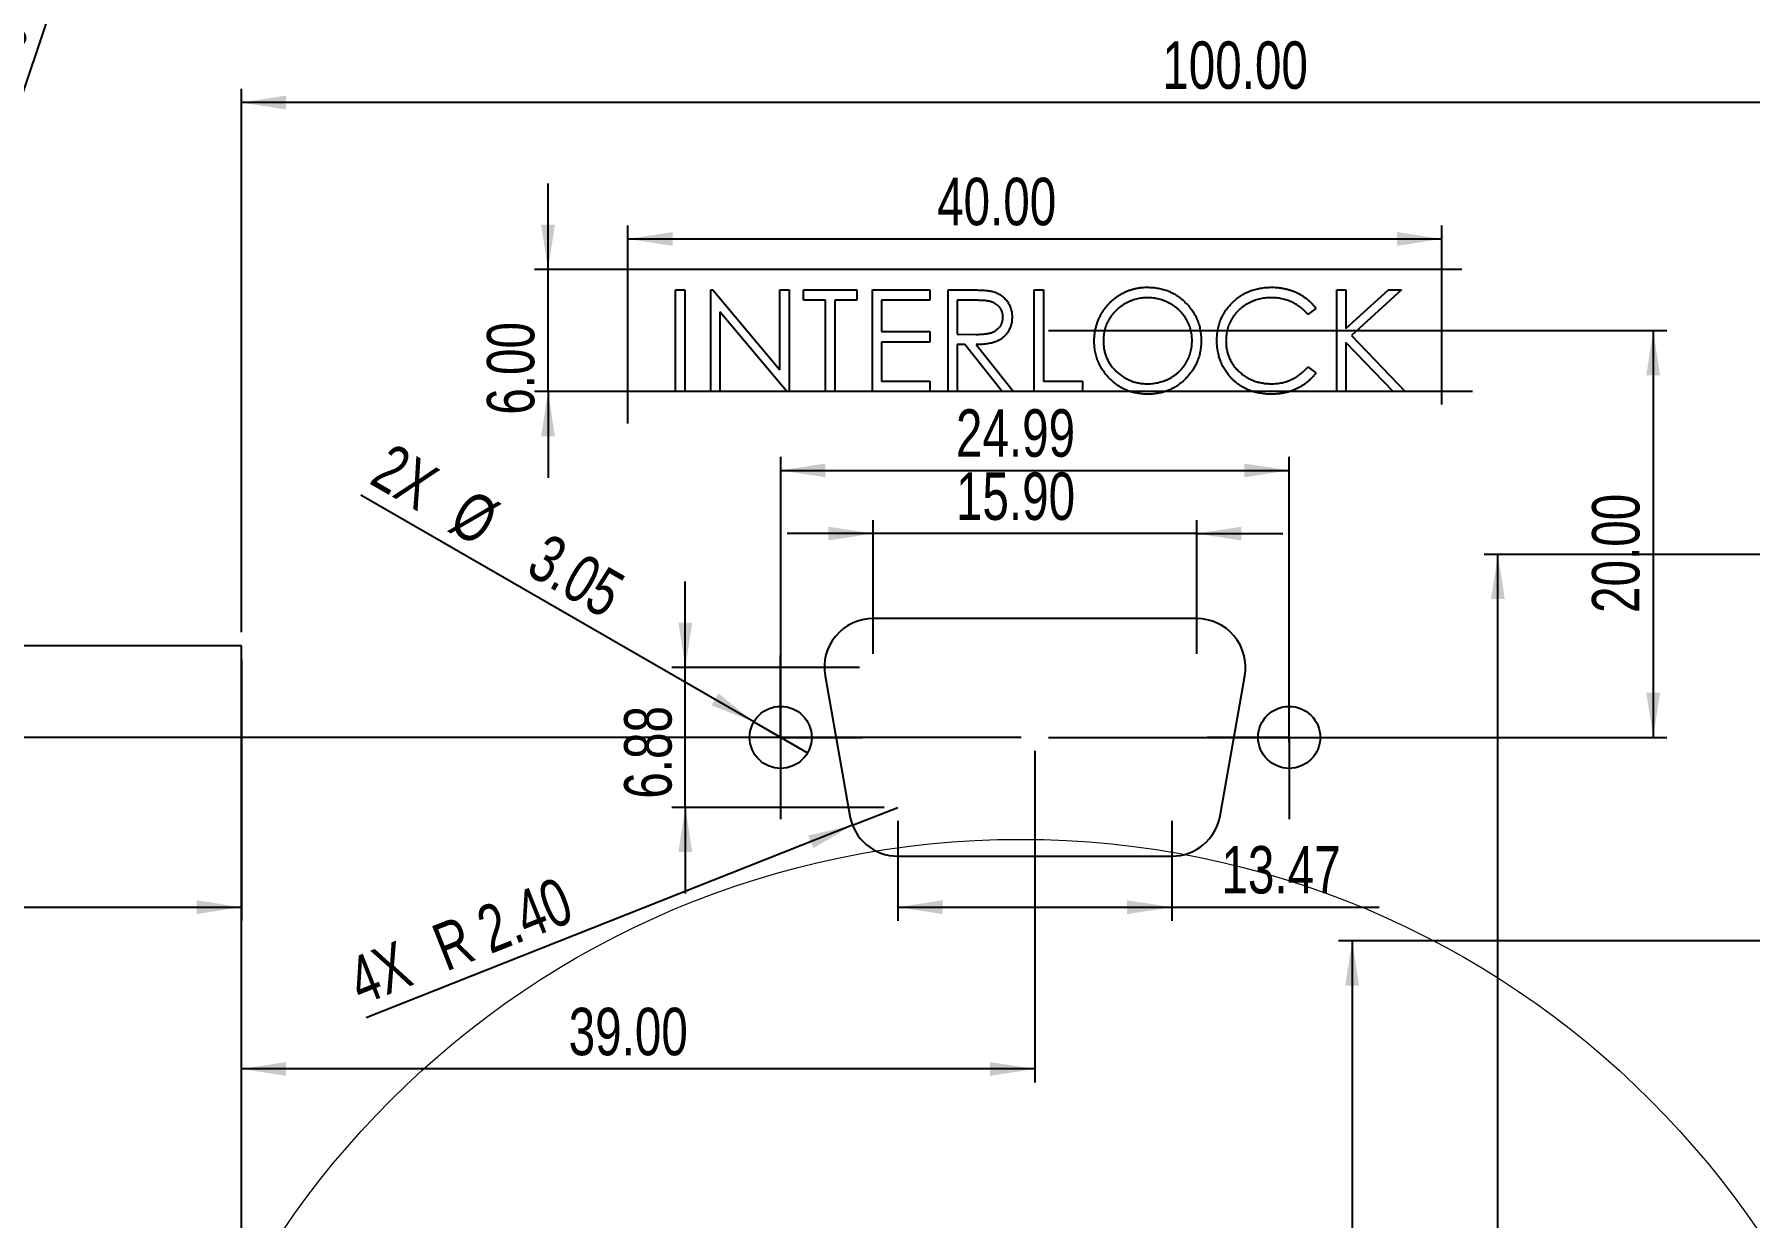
# Model space of a CAD drawing. Header units: millimetres. Extents: x 0 to 836, y 0 to 589.
# Drawn here: x 195.3 to 321.7, y 323.1 to 410.4 of the extents above; entities that cross this region are included whole.
import ezdxf

# ---------------------------------------------------------------- set-up
doc = ezdxf.new("R2010")
doc.units = ezdxf.units.MM
doc.layers.add('FORMAT', color=7, linetype='Continuous')
doc.styles.add('SLDTEXTSTYLE0', font='TXT', dxfattribs={"width": 0.75})
doc.dimstyles.new('SLDDIMSTYLE0', dxfattribs={"dimtxt": 3.5, "dimasz": 3.302, "dimexe": 0, "dimexo": 0.0625, "dimgap": 0.875, "dimtad": 1, "dimlfac": 0.666667, "dimrnd": 1e-09, "dimzin": 4, "dimdsep": 46, "dimtxsty": 'SLDTEXTSTYLE0', "dimsah": 1, "dimcen": 0.09, "dimadec": 0, "dimazin": 1, "dimtfac": 1, "dimtofl": 0, "dimtmove": 0, "dimatfit": 3, "dimfxl": 1, "dimfrac": 2, "dimtolj": 1, "dimtzin": 12, "dimarcsym": 0})
doc.dimstyles.new('SLDDIMSTYLE1', dxfattribs={"dimtxt": 3.5, "dimasz": 3.302, "dimexe": 0, "dimexo": 0.0625, "dimgap": 0.875, "dimtad": 1, "dimlfac": 0.666667, "dimrnd": 1e-09, "dimzin": 4, "dimdsep": 46, "dimtxsty": 'SLDTEXTSTYLE0', "dimsah": 1, "dimcen": 0.09, "dimadec": 0, "dimazin": 1, "dimtfac": 1, "dimtmove": 0, "dimatfit": 0, "dimfxl": 1, "dimfrac": 2, "dimtolj": 1, "dimtzin": 12, "dimarcsym": 0})
doc.dimstyles.new('SLDDIMSTYLE3', dxfattribs={"dimtxt": 3.5, "dimasz": 3.302, "dimexe": 0, "dimexo": 0.0625, "dimgap": 0.875, "dimtad": 1, "dimlfac": 0.666667, "dimrnd": 1e-09, "dimzin": 4, "dimdsep": 46, "dimtxsty": 'SLDTEXTSTYLE0', "dimsah": 1, "dimcen": 0, "dimadec": 0, "dimazin": 1, "dimtfac": 1, "dimtofl": 0, "dimtmove": 0, "dimatfit": 3, "dimfxl": 1, "dimfrac": 2, "dimtolj": 1, "dimtzin": 12, "dimarcsym": 0})
doc.dimstyles.new('SLDDIMSTYLE4', dxfattribs={"dimtxt": 3.5, "dimasz": 3.302, "dimexe": 0, "dimexo": 0.0625, "dimgap": 0.875, "dimtad": 1, "dimlfac": 0.666667, "dimrnd": 1e-09, "dimzin": 12, "dimdsep": 46, "dimtxsty": 'SLDTEXTSTYLE0', "dimsah": 1, "dimcen": 0.09, "dimadec": 0, "dimazin": 3, "dimtfac": 1, "dimtofl": 0, "dimtmove": 0, "dimatfit": 3, "dimfxl": 1, "dimfrac": 2, "dimtolj": 1, "dimtzin": 12, "dimarcsym": 0})
doc.dimstyles.new('SLDDIMSTYLE5', dxfattribs={"dimtxt": 3.5, "dimasz": 3.302, "dimexe": 0, "dimexo": 0.0625, "dimgap": 0.875, "dimtad": 1, "dimlfac": 0.666667, "dimrnd": 1e-09, "dimzin": 12, "dimdsep": 46, "dimtxsty": 'SLDTEXTSTYLE0', "dimsah": 1, "dimcen": 0.09, "dimadec": 0, "dimazin": 3, "dimtfac": 1, "dimtmove": 0, "dimatfit": 0, "dimfxl": 1, "dimfrac": 2, "dimtolj": 1, "dimtzin": 12, "dimarcsym": 0})
doc.dimstyles.new('SLDDIMSTYLE6', dxfattribs={"dimtxt": 3.5, "dimasz": 3.302, "dimexe": 0, "dimexo": 0.0625, "dimgap": 0.875, "dimtad": 1, "dimlfac": 0.666667, "dimrnd": 1e-09, "dimzin": 12, "dimdsep": 46, "dimtxsty": 'SLDTEXTSTYLE0', "dimblk1": 'NONE', "dimsah": 1, "dimcen": 0, "dimadec": 0, "dimazin": 3, "dimtfac": 1, "dimtmove": 0, "dimatfit": 3, "dimldrblk": 'NONE', "dimfxl": 1, "dimfrac": 2, "dimtolj": 1, "dimtzin": 12, "dimarcsym": 0})

# ---------------------------------------------------------------- blocks, each defined once
blk = doc.blocks.new('_D_1')
at = {"layer": 'FORMAT'}
for p, q in [((58.29, 421.36), (58.29, 549.74)), ((694.29, 421.36), (694.29, 549.74)), ((58.29, 548.74), (694.29, 548.74))]:
    blk.add_line(p, q, dxfattribs=at)
for points in [[(58.29, 548.74), (61.59, 548.23), (61.59, 549.24)], [(694.29, 548.74), (690.99, 549.24), (690.99, 548.23)]]:
    blk.add_solid(points, dxfattribs=at)
at = {"layer": 'FORMAT', "insert": (369.18, 553.25), "char_height": 3.5, "attachment_point": 1, "style": 'SLDTEXTSTYLE0'}
blk.add_mtext('424.00', dxfattribs=at)
blk = doc.blocks.new('_D_3')
at = {"layer": 'FORMAT'}
for p, q in [((103.29, 364.26), (103.29, 344.99)), ((210.54, 364.26), (210.54, 344.99)), ((103.29, 345.99), (210.54, 345.99))]:
    blk.add_line(p, q, dxfattribs=at)
for points in [[(103.29, 345.99), (106.59, 345.48), (106.59, 346.5)], [(210.54, 345.99), (207.24, 346.5), (207.24, 345.48)]]:
    blk.add_solid(points, dxfattribs=at)
at = {"layer": 'FORMAT', "insert": (151.1, 350.5), "char_height": 3.5, "attachment_point": 1, "style": 'SLDTEXTSTYLE0'}
blk.add_mtext('71.50', dxfattribs=at)
blk = doc.blocks.new('_D_4')
at = {"layer": 'FORMAT'}
for p, q in [((209.54, 365.26), (88.21, 365.26)), ((89.21, 365.26), (89.21, 238.51)), ((209.54, 238.51), (88.21, 238.51))]:
    blk.add_line(p, q, dxfattribs=at)
for points in [[(89.21, 365.26), (88.7, 361.96), (89.72, 361.96)], [(89.21, 238.51), (89.72, 241.82), (88.7, 241.82)]]:
    blk.add_solid(points, dxfattribs=at)
at = {"layer": 'FORMAT', "insert": (84.7, 296.07), "char_height": 3.5, "attachment_point": 1, "rotation": 90, "style": 'SLDTEXTSTYLE0'}
blk.add_mtext('84.50', dxfattribs=at)
blk = doc.blocks.new('_D_5')
at = {"layer": 'FORMAT'}
for p, q in [((377.96, 372.01), (302.17, 372.01)), ((303.17, 238.51), (303.17, 372.01)), ((211.54, 238.51), (304.17, 238.51))]:
    blk.add_line(p, q, dxfattribs=at)
for points in [[(303.17, 372.01), (302.67, 368.71), (303.68, 368.71)], [(303.17, 238.51), (303.68, 241.82), (302.67, 241.82)]]:
    blk.add_solid(points, dxfattribs=at)
at = {"layer": 'FORMAT', "insert": (298.66, 290.62), "char_height": 3.5, "attachment_point": 1, "rotation": 90, "style": 'SLDTEXTSTYLE0'}
blk.add_mtext('89.00', dxfattribs=at)
blk = doc.blocks.new('_D_18')
at = {"layer": 'FORMAT'}
for q in [(258.94, 353.35), (219.75, 337.82)]:
    blk.add_line((255.59, 352.03), q, dxfattribs=at)
blk.add_solid([(255.59, 352.03), (252.33, 351.28), (252.71, 350.34)], dxfattribs=at)
at = {"layer": 'FORMAT', "char_height": 3.5, "attachment_point": 1, "rotation": 21.6269, "style": 'SLDTEXTSTYLE0'}
for s, insert in [('R 2.40', (224.34, 344.48)), ('4X', (218.09, 342))]:
    blk.add_mtext(s, dxfattribs=dict(at, insert=insert))
blk = doc.blocks.new('_D_19')
at = {"layer": 'FORMAT'}
for p, q in [((257.12, 364.67), (257.12, 374.54)), ((280.97, 364.67), (280.97, 374.54)), ((257.12, 373.54), (250.77, 373.54)), ((280.97, 373.54), (257.12, 373.54)), ((280.97, 373.54), (287.32, 373.54))]:
    blk.add_line(p, q, dxfattribs=at)
for points in [[(257.12, 373.54), (253.81, 374.05), (253.81, 373.03)], [(280.97, 373.54), (284.27, 373.03), (284.27, 374.05)]]:
    blk.add_solid(points, dxfattribs=at)
at = {"layer": 'FORMAT', "insert": (263.22, 378.05), "char_height": 3.5, "attachment_point": 1, "style": 'SLDTEXTSTYLE0'}
blk.add_mtext('15.90', dxfattribs=at)
blk = doc.blocks.new('_D_20')
at = {"layer": 'FORMAT'}
for p, q in [((258.94, 352.35), (258.94, 344.99)), ((279.14, 352.35), (279.14, 344.99)), ((258.94, 345.99), (279.14, 345.99)), ((279.14, 345.99), (294.43, 345.99))]:
    blk.add_line(p, q, dxfattribs=at)
for points in [[(258.94, 345.99), (262.24, 345.48), (262.24, 346.5)], [(279.14, 345.99), (275.84, 346.5), (275.84, 345.48)]]:
    blk.add_solid(points, dxfattribs=at)
at = {"layer": 'FORMAT', "insert": (282.79, 350.5), "char_height": 3.5, "attachment_point": 1, "style": 'SLDTEXTSTYLE0'}
blk.add_mtext('13.47', dxfattribs=at)
blk = doc.blocks.new('_D_21')
at = {"layer": 'FORMAT'}
for p, q in [((243.27, 363.67), (243.27, 370.02)), ((256.12, 363.67), (242.27, 363.67)), ((243.27, 353.35), (243.27, 363.67)), ((257.94, 353.35), (242.27, 353.35)), ((243.27, 353.35), (243.27, 347))]:
    blk.add_line(p, q, dxfattribs=at)
for points in [[(243.27, 363.67), (243.78, 366.98), (242.76, 366.98)], [(243.27, 353.35), (242.76, 350.05), (243.78, 350.05)]]:
    blk.add_solid(points, dxfattribs=at)
at = {"layer": 'FORMAT', "insert": (238.76, 353.99), "char_height": 3.5, "attachment_point": 1, "rotation": 90, "style": 'SLDTEXTSTYLE0'}
blk.add_mtext('6.88', dxfattribs=at)
blk = doc.blocks.new('_D_22')
at = {"layer": 'FORMAT'}
for q in [(219.34, 376.38), (252.28, 357.37)]:
    blk.add_line((248.32, 359.66), q, dxfattribs=at)
blk.add_solid([(248.32, 359.66), (245.71, 361.75), (245.2, 360.87)], dxfattribs=at)
at = {"layer": 'FORMAT', "char_height": 3.5, "attachment_point": 1, "rotation": 330, "style": 'SLDTEXTSTYLE0'}
for s, insert in [('2X', (221.62, 380.32)), ('%%c', (227.41, 376.92)), ('3.05', (233.15, 373.67))]:
    blk.add_mtext(s, dxfattribs=dict(at, insert=insert))
blk = doc.blocks.new('_None')
blk = doc.blocks.new('_D_23')
at = {"layer": 'FORMAT'}
for p, q in [((250.3, 358.08), (250.3, 379.2)), ((250.3, 378.2), (287.78, 378.2)), ((287.78, 358.17), (287.78, 379.2))]:
    blk.add_line(p, q, dxfattribs=at)
for points in [[(250.3, 378.2), (253.6, 377.69), (253.6, 378.71)], [(287.78, 378.2), (284.48, 378.71), (284.48, 377.69)]]:
    blk.add_solid(points, dxfattribs=at)
at = {"layer": 'FORMAT', "insert": (263.22, 382.71), "char_height": 3.5, "attachment_point": 1, "style": 'SLDTEXTSTYLE0'}
blk.add_mtext('24.99', dxfattribs=at)
blk = doc.blocks.new('_D_24')
at = {"layer": 'FORMAT'}
for p, q in [((269.04, 357.51), (269.04, 333.06)), ((269.04, 334.06), (210.54, 334.06))]:
    blk.add_line(p, q, dxfattribs=at)
for points in [[(210.54, 334.06), (213.84, 333.55), (213.84, 334.57)], [(269.04, 334.06), (265.74, 334.57), (265.74, 333.55)]]:
    blk.add_solid(points, dxfattribs=at)
at = {"layer": 'FORMAT', "insert": (234.67, 338.57), "char_height": 3.5, "attachment_point": 1, "style": 'SLDTEXTSTYLE0'}
blk.add_mtext('39.00', dxfattribs=at)
blk = doc.blocks.new('_D_25')
at = {"layer": 'FORMAT'}
for p, q in [((268.04, 358.51), (175.73, 358.51)), ((176.73, 358.51), (176.73, 238.51))]:
    blk.add_line(p, q, dxfattribs=at)
for points in [[(176.73, 358.51), (176.22, 355.21), (177.23, 355.21)], [(176.73, 238.51), (177.23, 241.82), (176.22, 241.82)]]:
    blk.add_solid(points, dxfattribs=at)
at = {"layer": 'FORMAT', "insert": (172.21, 290.62), "char_height": 3.5, "attachment_point": 1, "rotation": 90, "style": 'SLDTEXTSTYLE0'}
blk.add_mtext('80.00', dxfattribs=at)
blk = doc.blocks.new('_D_26')
at = {"layer": 'FORMAT'}
for p, q in [((233.15, 393.01), (233.15, 399.36)), ((300.52, 393.01), (232.15, 393.01)), ((233.15, 384.01), (233.15, 393.01)), ((301.31, 384.01), (232.15, 384.01)), ((233.15, 384.01), (233.15, 377.66))]:
    blk.add_line(p, q, dxfattribs=at)
for points in [[(233.15, 393.01), (233.66, 396.32), (232.64, 396.32)], [(233.15, 384.01), (232.64, 380.71), (233.66, 380.71)]]:
    blk.add_solid(points, dxfattribs=at)
at = {"layer": 'FORMAT', "insert": (228.64, 382.31), "char_height": 3.5, "attachment_point": 1, "rotation": 90, "style": 'SLDTEXTSTYLE0'}
blk.add_mtext('6.00', dxfattribs=at)
blk = doc.blocks.new('_D_27')
at = {"layer": 'FORMAT'}
for p, q in [((270.04, 388.51), (315.62, 388.51)), ((314.62, 388.51), (314.62, 358.51)), ((270.04, 358.51), (315.62, 358.51))]:
    blk.add_line(p, q, dxfattribs=at)
for points in [[(314.62, 388.51), (314.11, 385.21), (315.13, 385.21)], [(314.62, 358.51), (315.13, 361.82), (314.11, 361.82)]]:
    blk.add_solid(points, dxfattribs=at)
at = {"layer": 'FORMAT', "insert": (310.11, 367.69), "char_height": 3.5, "attachment_point": 1, "rotation": 90, "style": 'SLDTEXTSTYLE0'}
blk.add_mtext('20.00', dxfattribs=at)
blk = doc.blocks.new('_D_28')
at = {"layer": 'FORMAT'}
for p, q in [((239.04, 381.67), (239.04, 396.27)), ((299.04, 383.05), (299.04, 396.27)), ((239.04, 395.27), (299.04, 395.27))]:
    blk.add_line(p, q, dxfattribs=at)
for points in [[(239.04, 395.27), (242.34, 394.76), (242.34, 395.78)], [(299.04, 395.27), (295.74, 395.78), (295.74, 394.76)]]:
    blk.add_solid(points, dxfattribs=at)
at = {"layer": 'FORMAT', "insert": (261.83, 399.78), "char_height": 3.5, "attachment_point": 1, "style": 'SLDTEXTSTYLE0'}
blk.add_mtext('40.00', dxfattribs=at)
blk = doc.blocks.new('_D_32')
at = {"layer": 'FORMAT'}
for q in [(202.65, 430.43), (189.7, 392.04)]:
    blk.add_line((201.18, 426.1), q, dxfattribs=at)
blk.add_solid([(201.18, 426.1), (199.65, 423.13), (200.61, 422.8)], dxfattribs=at)
at = {"layer": 'FORMAT', "char_height": 3.5, "attachment_point": 1, "rotation": 71.3673, "style": 'SLDTEXTSTYLE0'}
for s, insert in [('3.05', (190.06, 407.33)), ('%%c', (188, 401.07)), ('2X', (185.39, 393.49))]:
    blk.add_mtext(s, dxfattribs=dict(at, insert=insert))
blk = doc.blocks.new('_D_74')
at = {"layer": 'FORMAT'}
for p, q in [((210.54, 366.26), (210.54, 406.33)), ((360.54, 367.01), (360.54, 406.33)), ((360.54, 405.33), (210.54, 405.33))]:
    blk.add_line(p, q, dxfattribs=at)
for points in [[(210.54, 405.33), (213.84, 404.82), (213.84, 405.84)], [(360.54, 405.33), (357.24, 405.84), (357.24, 404.82)]]:
    blk.add_solid(points, dxfattribs=at)
at = {"layer": 'FORMAT', "insert": (278.43, 409.84), "char_height": 3.5, "attachment_point": 1, "style": 'SLDTEXTSTYLE0'}
blk.add_mtext('100.00', dxfattribs=at)
blk = doc.blocks.new('_D_75')
at = {"layer": 'FORMAT'}
for p, q in [((337.04, 343.51), (291.43, 343.51)), ((292.43, 343.51), (292.43, 238.51)), ((211.54, 238.51), (293.43, 238.51))]:
    blk.add_line(p, q, dxfattribs=at)
for points in [[(292.43, 343.51), (291.92, 340.21), (292.94, 340.21)], [(292.43, 238.51), (292.94, 241.82), (291.92, 241.82)]]:
    blk.add_solid(points, dxfattribs=at)
at = {"layer": 'FORMAT', "insert": (287.92, 285.19), "char_height": 3.5, "attachment_point": 1, "rotation": 90, "style": 'SLDTEXTSTYLE0'}
blk.add_mtext('70.00', dxfattribs=at)
blk = doc.blocks.new('_D_89')
at = {"layer": 'FORMAT'}
for p, q in [((376.29, 373.88), (376.29, 179.51)), ((103.29, 237.51), (103.29, 179.51)), ((103.29, 180.51), (376.29, 180.51))]:
    blk.add_line(p, q, dxfattribs=at)
for points in [[(103.29, 180.51), (106.59, 180.01), (106.59, 181.02)], [(376.29, 180.51), (372.99, 181.02), (372.99, 180.01)]]:
    blk.add_solid(points, dxfattribs=at)
at = {"layer": 'FORMAT', "insert": (234.58, 185.03), "char_height": 3.5, "attachment_point": 1, "style": 'SLDTEXTSTYLE0'}
blk.add_mtext('182.00', dxfattribs=at)
blk = doc.blocks.new('_D_90')
at = {"layer": 'FORMAT'}
for p, q in [((377.29, 372.01), (394.74, 372.01)), ((393.74, 238.51), (393.74, 372.01)), ((211.54, 238.51), (394.74, 238.51)), ((393.74, 238.51), (393.74, 186.69))]:
    blk.add_line(p, q, dxfattribs=at)
for points in [[(393.74, 372.01), (393.23, 368.71), (394.24, 368.71)], [(393.74, 238.51), (394.24, 241.82), (393.23, 241.82)]]:
    blk.add_solid(points, dxfattribs=at)
at = {"layer": 'FORMAT', "insert": (389.22, 186.69), "char_height": 3.5, "attachment_point": 1, "rotation": 90, "style": 'SLDTEXTSTYLE0'}
blk.add_mtext('89.00', dxfattribs=at)
blk = doc.blocks.new('SW_CENTERMARKSYMBOL_10')
at = {"layer": 'FORMAT', "color": 0}
for p, q in [((0, 3.75), (0, 6.0375)), ((0, 0), (0, 3.75)), ((-3.75, 0), (-6.0375, 0)), ((0, 0), (-3.75, 0)), ((0, 0), (0, -3.75)), ((0, 0), (3.75, 0)), ((3.75, 0), (6.0375, 0)), ((0, -3.75), (0, -6.0375))]:
    blk.add_line(p, q, dxfattribs=at)
blk = doc.blocks.new('SW_CENTERMARKSYMBOL_11')
at = {"layer": 'FORMAT', "color": 0}
for p, q in [((0, 3.75), (0, 6.0375)), ((0, 0), (0, 3.75)), ((-3.75, 0), (-6.0375, 0)), ((0, 0), (-3.75, 0)), ((0, 0), (0, -3.75)), ((0, 0), (3.75, 0)), ((3.75, 0), (6.0375, 0)), ((0, -3.75), (0, -6.0375))]:
    blk.add_line(p, q, dxfattribs=at)

msp = doc.modelspace()

# ---------------------------------------------------------------- linework, layer by layer
at = {"color": 7, "linetype": 'Continuous', "lineweight": 25}
for p, q in [((242.5497, 391.51361), (243.22278, 391.51361)), ((242.5497, 384.01361), (242.5497, 391.51361)), ((243.22278, 391.51361), (243.22278, 384.01361)), ((245.14585, 391.51361), (245.28708, 391.51361)), ((245.14585, 384.01361), (245.14585, 391.51361)), ((245.28708, 391.51361), (250.24201, 385.61066)), ((250.24201, 391.51361), (250.91508, 391.51361)), ((250.24201, 385.61066), (250.24201, 391.51361)), ((250.91508, 391.51361), (250.91508, 384.01361)), ((251.97278, 391.51361), (255.91508, 391.51361)), ((251.97278, 390.74438), (251.97278, 391.51361)), ((255.91508, 391.51361), (255.91508, 390.74438)), ((257.06893, 391.51361), (261.2997, 391.51361)), ((257.06893, 384.01361), (257.06893, 391.51361)), ((261.2997, 391.51361), (261.2997, 390.74438)), ((262.64585, 391.51361), (264.14676, 391.51361)), ((262.64585, 384.01361), (262.64585, 391.51361)), ((268.99201, 391.51361), (269.66508, 391.51361)), ((268.99201, 384.01361), (268.99201, 391.51361)), ((269.66508, 391.51361), (269.66508, 384.78284)), ((291.2997, 391.51361), (291.97278, 391.51361)), ((291.2997, 384.01361), (291.2997, 391.51361)), ((291.97278, 388.65754), (295.09928, 391.51361)), ((291.97278, 391.51361), (291.97278, 388.65754)), ((296.05932, 391.51361), (292.37392, 388.14822)), ((295.09928, 391.51361), (296.05932, 391.51361)), ((250.76184, 384.01361), (245.81893, 389.90303)), ((245.81893, 389.90303), (245.81893, 384.01361)), ((253.60739, 390.74438), (251.97278, 390.74438)), ((253.60739, 384.01361), (253.60739, 390.74438)), ((254.28047, 390.74438), (254.28047, 384.01361)), ((255.91508, 390.74438), (254.28047, 390.74438)), ((257.74201, 390.74438), (257.74201, 388.43669)), ((261.2997, 390.74438), (257.74201, 390.74438)), ((263.31893, 390.74438), (263.31893, 388.24438)), ((264.72518, 390.74438), (263.31893, 390.74438)), ((289.76124, 390.13741), (289.1723, 389.68669)), ((257.74201, 388.43669), (261.2997, 388.43669)), ((261.2997, 388.43669), (261.2997, 387.66746)), ((263.31893, 388.24438), (264.69213, 388.23386)), ((257.74201, 387.66746), (257.74201, 384.78284)), ((261.2997, 387.66746), (257.74201, 387.66746)), ((263.31893, 387.47515), (263.31893, 384.01361)), ((263.86581, 387.47515), (263.31893, 387.47515)), ((266.62121, 384.01361), (263.86581, 387.47515)), ((264.69814, 387.47515), (267.45355, 384.01361)), ((291.97278, 387.6329), (291.97278, 384.01361)), ((295.45084, 384.01361), (291.97278, 387.6329)), ((292.37392, 388.14822), (296.34778, 384.01361)), ((289.1723, 385.84053), (289.76124, 385.39432)), ((257.74201, 384.78284), (261.2997, 384.78284)), ((261.2997, 384.78284), (261.2997, 384.01361)), ((269.66508, 384.78284), (272.5497, 384.78284)), ((272.5497, 384.78284), (272.5497, 384.01361)), ((243.22278, 384.01361), (242.5497, 384.01361)), ((245.81893, 384.01361), (245.14585, 384.01361)), ((250.91508, 384.01361), (250.76184, 384.01361)), ((254.28047, 384.01361), (253.60739, 384.01361)), ((261.2997, 384.01361), (257.06893, 384.01361)), ((263.31893, 384.01361), (262.64585, 384.01361)), ((267.45355, 384.01361), (266.62121, 384.01361)), ((272.5497, 384.01361), (268.99201, 384.01361)), ((291.97278, 384.01361), (291.2997, 384.01361)), ((296.34778, 384.01361), (295.45084, 384.01361)), ((280.96508, 367.27361), (257.11508, 367.27361)), ((210.54008, 365.26361), (103.29008, 365.26361)), ((210.54008, 238.51361), (210.54008, 365.26361)), ((253.56994, 363.04754), (255.39244, 352.72754)), ((282.68773, 352.72754), (284.51023, 363.04754)), ((258.93758, 349.75361), (279.14258, 349.75361))]:
    msp.add_line(p, q, dxfattribs=at)
for centre in [(250.29758, 358.51361), (287.78258, 358.51361)]:
    msp.add_circle(centre, 2.2875, dxfattribs=at)
at = {"color": 7, "linetype": 'Continuous', "lineweight": 18}
msp.add_circle((267.98143, 285.33813), 65.65304, dxfattribs=at)
at = {"color": 7, "linetype": 'Continuous', "lineweight": 25}
for centre, start, end in [((257.11508, 363.67361), 90, 190.0151058), ((280.96508, 363.67361), 349.9848942, 90), ((258.93758, 353.35361), 190.0151058, 270), ((279.14258, 353.35361), 270, 349.9848942)]:
    msp.add_arc(centre, 3.6, start, end, dxfattribs=at)
for points, knots in [([(264.14676, 391.51361), (264.24691, 391.51328), (264.43923, 391.51264), (264.71475, 391.50907), (264.96509, 391.49884), (265.19013, 391.49003), (265.38987, 391.47398), (265.56491, 391.45863), (265.71446, 391.43855), (265.80499, 391.41989), (265.84597, 391.41145)], [0, 0, 0, 0, 0.176257755, 0.338434414, 0.484822051, 0.617157578, 0.734698361, 0.837385184, 0.926372421, 1, 1, 1, 1]), ([(265.84597, 391.41145), (265.90085, 391.39789), (266.00942, 391.37106), (266.16574, 391.31436), (266.3147, 391.24875), (266.45568, 391.17169), (266.58797, 391.0826), (266.71294, 390.98302), (266.83115, 390.87351), (266.93782, 390.75129), (267.03841, 390.62307), (267.12324, 390.48442), (267.19637, 390.33943), (267.25459, 390.18663), (267.30147, 390.02749), (267.33453, 389.86059), (267.35435, 389.68667), (267.35637, 389.56805), (267.35739, 389.5079)], [0, 0, 0, 0, 0.064216843, 0.127063766, 0.188744538, 0.249132103, 0.309452533, 0.369826676, 0.430650142, 0.492351932, 0.554072106, 0.615689784, 0.676797703, 0.738439048, 0.80131691, 0.865184512, 0.931641324, 1, 1, 1, 1]), ([(273.41508, 387.73056), (273.41623, 387.81977), (273.41851, 387.99707), (273.44592, 388.26036), (273.48569, 388.51941), (273.5427, 388.77349), (273.61725, 389.02197), (273.70522, 389.26658), (273.81266, 389.50483), (273.93412, 389.73786), (274.06968, 389.96202), (274.21941, 390.1739), (274.37806, 390.37529), (274.55198, 390.56096), (274.73545, 390.73632), (274.93143, 390.89867), (275.13873, 391.04947), (275.35825, 391.18537), (275.58458, 391.30828), (275.81789, 391.41376), (276.05501, 391.50429), (276.29705, 391.57766), (276.54338, 391.63559), (276.79453, 391.67503), (277.05029, 391.70251), (277.2226, 391.70478), (277.30932, 391.70592)], [0, 0, 0, 0, 0.043208986, 0.085872872, 0.128120007, 0.170151964, 0.211917621, 0.253753003, 0.296006409, 0.338443357, 0.381015368, 0.422820479, 0.464089056, 0.505125849, 0.545974971, 0.586985211, 0.628338592, 0.670083802, 0.711991602, 0.753039155, 0.794049395, 0.834885543, 0.875498313, 0.9165473, 0.958003779, 1, 1, 1, 1]), ([(277.34237, 390.93669), (277.27119, 390.93582), (277.12953, 390.93409), (276.91892, 390.91134), (276.71108, 390.87892), (276.50596, 390.83268), (276.30444, 390.76967), (276.10461, 390.69715), (275.90832, 390.60882), (275.71621, 390.50902), (275.52996, 390.39856), (275.35422, 390.27648), (275.18853, 390.14564), (275.03329, 390.00574), (274.88897, 389.85606), (274.75271, 389.69887), (274.62999, 389.52969), (274.51753, 389.3531), (274.41688, 389.16932), (274.32738, 388.9803), (274.25417, 388.78449), (274.19447, 388.58402), (274.14497, 388.3792), (274.11361, 388.16848), (274.09061, 387.95292), (274.08898, 387.80724), (274.08816, 387.73356)], [0, 0, 0, 0, 0.042023329, 0.083644911, 0.124983795, 0.166247461, 0.207701556, 0.249631071, 0.29174177, 0.334742875, 0.377460169, 0.419556319, 0.461044176, 0.502096284, 0.542890714, 0.583800819, 0.624863583, 0.666224689, 0.707399186, 0.748556678, 0.789654591, 0.830739726, 0.872070142, 0.913993395, 0.95649813, 1, 1, 1, 1]), ([(277.30932, 391.70592), (277.44819, 391.7024), (277.72095, 391.69549), (278.12183, 391.64261), (278.50453, 391.55112), (278.87218, 391.42927), (279.22038, 391.26672), (279.55175, 391.07025), (279.8655, 390.8378), (280.1574, 390.57117), (280.42452, 390.28106), (280.65986, 389.97147), (280.8571, 389.64426), (281.01907, 389.30041), (281.14614, 388.94071), (281.23382, 388.56324), (281.28983, 388.17044), (281.29638, 387.90252), (281.2997, 387.76661)], [0, 0, 0, 0, 0.066570035, 0.130749041, 0.1934128, 0.254989399, 0.316113556, 0.377261758, 0.439400784, 0.502970589, 0.566524976, 0.628231103, 0.689090611, 0.749344669, 0.810169593, 0.871609824, 0.934869184, 1, 1, 1, 1]), ([(280.62662, 387.76812), (280.62576, 387.84079), (280.62406, 387.98496), (280.60147, 388.19809), (280.56911, 388.40649), (280.52247, 388.60934), (280.46237, 388.80669), (280.38825, 388.99837), (280.30085, 389.18507), (280.20055, 389.36634), (280.0878, 389.54029), (279.9646, 389.70658), (279.82882, 389.86209), (279.68433, 390.01067), (279.52754, 390.14913), (279.35914, 390.27754), (279.18119, 390.39898), (278.99278, 390.50854), (278.79833, 390.60971), (278.5988, 390.69639), (278.39645, 390.77004), (278.1918, 390.83287), (277.98312, 390.87874), (277.77182, 390.91137), (277.55821, 390.93408), (277.41454, 390.93582), (277.34237, 390.93669)], [0, 0, 0, 0, 0.0429150821, 0.0851299706, 0.1264733186, 0.1674530379, 0.2079763329, 0.2482493781, 0.288749987, 0.3296698569, 0.3705372867, 0.4111285639, 0.4518189127, 0.4924058769, 0.5334858617, 0.5752630624, 0.6174406128, 0.6606716883, 0.7039402042, 0.7468675222, 0.7890793004, 0.8311040425, 0.8732379899, 0.9151657697, 0.9573806581, 1, 1, 1, 1]), ([(282.45355, 387.80718), (282.45688, 387.94208), (282.46344, 388.2075), (282.51914, 388.59702), (282.60875, 388.9702), (282.73603, 389.32635), (282.8974, 389.66734), (283.09674, 389.99057), (283.33174, 390.29811), (283.60056, 390.58528), (283.89535, 390.84787), (284.21103, 391.07888), (284.54699, 391.27113), (284.89953, 391.43184), (285.27128, 391.55536), (285.66146, 391.64183), (286.06933, 391.69566), (286.34761, 391.70246), (286.489, 391.70592)], [0, 0, 0, 0, 0.064557846, 0.127013532, 0.18795481, 0.248013913, 0.307747682, 0.368234515, 0.429469844, 0.492743437, 0.556257769, 0.618216786, 0.679655476, 0.741245546, 0.803415265, 0.866815462, 0.932328312, 1, 1, 1, 1]), ([(286.44694, 390.93669), (286.37176, 390.93582), (286.2221, 390.9341), (285.99999, 390.91136), (285.78204, 390.87941), (285.56837, 390.832), (285.35926, 390.77206), (285.15335, 390.70043), (284.95361, 390.61181), (284.75729, 390.51387), (284.56919, 390.40324), (284.39122, 390.28257), (284.22401, 390.1532), (284.06745, 390.01467), (283.92137, 389.86758), (283.78682, 389.71037), (283.66428, 389.54354), (283.55132, 389.3693), (283.45015, 389.18815), (283.36544, 388.99941), (283.29043, 388.80633), (283.23107, 388.60672), (283.18409, 388.40199), (283.15168, 388.19158), (283.1292, 387.97594), (283.12749, 387.82977), (283.12662, 387.7561)], [0, 0, 0, 0, 0.043954909, 0.087501875, 0.130462627, 0.172752021, 0.215403067, 0.25764983, 0.300152749, 0.34312149, 0.385925163, 0.427685727, 0.46881795, 0.5094918, 0.549883031, 0.589980023, 0.63040523, 0.670868626, 0.711383944, 0.751627258, 0.791775577, 0.832458919, 0.873319045, 0.914542956, 0.956923558, 1, 1, 1, 1]), ([(289.1723, 389.68669), (289.13028, 389.73676), (289.04682, 389.83622), (288.91255, 389.97589), (288.77262, 390.10675), (288.62708, 390.22941), (288.47331, 390.33959), (288.31504, 390.44302), (288.14961, 390.53574), (287.92086, 390.64816), (287.62162, 390.76547), (287.24491, 390.86384), (286.85167, 390.92645), (286.58339, 390.93324), (286.44694, 390.93669)], [0, 0, 0, 0, 0.063163259, 0.125474941, 0.18712122, 0.248294346, 0.309294856, 0.369850066, 0.430973376, 0.49245599, 0.616147966, 0.740843698, 0.868182649, 1, 1, 1, 1]), ([(286.489, 391.70592), (286.57518, 391.70488), (286.74575, 391.70284), (286.99808, 391.6829), (287.24374, 391.64965), (287.4829, 391.6044), (287.71674, 391.54825), (287.94345, 391.47509), (288.16438, 391.39144), (288.37812, 391.2951), (288.58366, 391.18696), (288.78092, 391.06821), (288.96835, 390.939), (289.14725, 390.80044), (289.31464, 390.64959), (289.47527, 390.49059), (289.62369, 390.31888), (289.71531, 390.19801), (289.76124, 390.13741)], [0, 0, 0, 0, 0.0685475367, 0.1356829456, 0.2012149895, 0.2656822348, 0.3292668348, 0.3923954278, 0.4550697617, 0.5171268501, 0.5787900353, 0.6397398633, 0.7001915037, 0.7598062426, 0.8196283193, 0.879354791, 0.9395116078, 1, 1, 1, 1]), ([(264.69213, 388.23386), (264.75624, 388.23383), (264.88051, 388.23378), (265.0603, 388.24234), (265.2277, 388.25207), (265.38207, 388.26696), (265.52349, 388.28616), (265.65188, 388.31016), (265.76744, 388.33813), (265.90222, 388.38142), (266.05273, 388.45), (266.2163, 388.54979), (266.35559, 388.67529), (266.47327, 388.81881), (266.56783, 388.9766), (266.6345, 389.14678), (266.67681, 389.32504), (266.6818, 389.44757), (266.68432, 389.5094)], [0, 0, 0, 0, 0.07166815, 0.138913286, 0.20118457, 0.259124428, 0.312255041, 0.36068151, 0.405086143, 0.445101659, 0.51877778, 0.589461579, 0.658462242, 0.727283218, 0.796322487, 0.863174893, 0.930949381, 1, 1, 1, 1]), ([(267.35739, 389.5079), (267.35424, 389.40797), (267.3481, 389.21297), (267.29083, 388.92999), (267.19703, 388.66601), (267.06776, 388.42137), (266.90315, 388.20085), (266.70531, 388.00716), (266.47414, 387.84507), (266.25893, 387.73267), (266.06883, 387.66069), (265.91233, 387.61004), (265.74161, 387.57091), (265.55832, 387.53585), (265.36168, 387.50938), (265.15218, 387.49), (264.92965, 387.47788), (264.77678, 387.47608), (264.69814, 387.47515)], [0, 0, 0, 0, 0.078780236, 0.153720644, 0.22671353, 0.299191166, 0.371189997, 0.443006414, 0.516689173, 0.593217217, 0.633872918, 0.676989142, 0.722899506, 0.771958611, 0.824211323, 0.879378651, 0.937948119, 1, 1, 1, 1]), ([(266.68432, 389.5094), (266.68174, 389.56972), (266.67663, 389.68924), (266.63496, 389.86421), (266.56448, 390.02936), (266.46951, 390.184), (266.35379, 390.32437), (266.21811, 390.44447), (266.06617, 390.54357), (265.92416, 390.6069), (265.79723, 390.64573), (265.68703, 390.67306), (265.5625, 390.69501), (265.42305, 390.7126), (265.26928, 390.72771), (265.1004, 390.7379), (264.91753, 390.74393), (264.79079, 390.74422), (264.72518, 390.74438)], [0, 0, 0, 0, 0.068814296, 0.136364825, 0.204019354, 0.273063739, 0.34291332, 0.410965444, 0.479168767, 0.549308007, 0.587651576, 0.630646669, 0.678878786, 0.731934299, 0.791111423, 0.85528319, 0.925085939, 1, 1, 1, 1]), ([(277.36941, 383.8213), (277.2335, 383.82462), (276.96559, 383.83117), (276.5723, 383.88727), (276.19456, 383.975), (275.83345, 384.10038), (275.48879, 384.26242), (275.15988, 384.46), (274.84805, 384.69444), (274.55589, 384.96051), (274.28857, 385.25016), (274.05552, 385.56052), (273.85789, 385.8855), (273.6964, 386.22599), (273.56855, 386.58036), (273.48132, 386.95097), (273.42489, 387.33569), (273.41838, 387.59764), (273.41508, 387.73056)], [0, 0, 0, 0, 0.065818877, 0.129746527, 0.192071954, 0.253459424, 0.314569588, 0.376279881, 0.439025654, 0.503267029, 0.567492823, 0.629704796, 0.690999649, 0.751451651, 0.812004364, 0.873149681, 0.935635484, 1, 1, 1, 1]), ([(274.08816, 387.73356), (274.09089, 387.62521), (274.09627, 387.41206), (274.14332, 387.0997), (274.2158, 386.79951), (274.32263, 386.51314), (274.45624, 386.23811), (274.6213, 385.97688), (274.81685, 385.72937), (275.03899, 385.49731), (275.28182, 385.2855), (275.53968, 385.09957), (275.80979, 384.94227), (276.09287, 384.81411), (276.3874, 384.71256), (276.69528, 384.64297), (277.01446, 384.59716), (277.23203, 384.59276), (277.34237, 384.59053)], [0, 0, 0, 0, 0.064503999, 0.126899322, 0.18774654, 0.248149733, 0.308586065, 0.369583005, 0.431826965, 0.496179723, 0.560667855, 0.623504455, 0.685260411, 0.746536822, 0.808327352, 0.870486188, 0.934316883, 1, 1, 1, 1]), ([(277.34237, 384.59053), (277.41653, 384.59155), (277.56362, 384.59357), (277.7824, 384.61393), (277.99723, 384.64657), (278.20782, 384.69356), (278.41393, 384.75238), (278.61642, 384.82225), (278.81313, 384.90942), (279.00655, 385.00574), (279.19168, 385.11554), (279.36841, 385.23348), (279.53229, 385.36413), (279.68741, 385.50195), (279.83233, 385.64973), (279.96606, 385.80727), (280.08816, 385.97558), (280.20059, 386.1519), (280.30088, 386.33618), (280.38826, 386.52589), (280.4624, 386.72055), (280.52224, 386.92046), (280.56914, 387.12524), (280.60146, 387.33515), (280.62406, 387.54977), (280.62576, 387.69494), (280.62662, 387.76812)], [0, 0, 0, 0, 0.043633218, 0.086537777, 0.129177336, 0.171436324, 0.213415895, 0.255265955, 0.297369481, 0.339940748, 0.382347459, 0.423952947, 0.464871163, 0.505572294, 0.546002577, 0.586567975, 0.627064799, 0.668270684, 0.709549225, 0.750428154, 0.791096194, 0.832027145, 0.873135955, 0.914610764, 0.956955986, 1, 1, 1, 1]), ([(281.2997, 387.76661), (281.29638, 387.63171), (281.28983, 387.36578), (281.23376, 386.97548), (281.14581, 386.60028), (281.02025, 386.24083), (280.85905, 385.89673), (280.6605, 385.5689), (280.42663, 385.25723), (280.16047, 384.96513), (279.87033, 384.69728), (279.55912, 384.46388), (279.23385, 384.26305), (278.89033, 384.1028), (278.53311, 383.97471), (278.15901, 383.88739), (277.76976, 383.83106), (277.50433, 383.82459), (277.36941, 383.8213)], [0, 0, 0, 0, 0.065226504, 0.128568996, 0.190320378, 0.251377989, 0.312387528, 0.373788704, 0.43643116, 0.500566755, 0.564686795, 0.627135518, 0.688455409, 0.749245746, 0.810155177, 0.871670926, 0.934773496, 1, 1, 1, 1]), ([(283.40457, 385.1329), (283.32863, 385.2262), (283.17768, 385.41168), (282.98456, 385.71229), (282.81924, 386.02615), (282.68558, 386.35491), (282.58109, 386.69783), (282.5087, 387.05507), (282.46166, 387.42632), (282.45628, 387.67883), (282.45355, 387.80718)], [0, 0, 0, 0, 0.12432851, 0.247156016, 0.368779749, 0.490733862, 0.613613772, 0.738957576, 0.867310575, 1, 1, 1, 1]), ([(283.12662, 387.7561), (283.12933, 387.64524), (283.13464, 387.4276), (283.18188, 387.10881), (283.25368, 386.8034), (283.36128, 386.5133), (283.49397, 386.23493), (283.66163, 385.97299), (283.8558, 385.72352), (284.07925, 385.49243), (284.3244, 385.28133), (284.58744, 385.09544), (284.86769, 384.94048), (285.16207, 384.81153), (285.47284, 384.71241), (285.79944, 384.64263), (286.14117, 384.59711), (286.37467, 384.59275), (286.49351, 384.59053)], [0, 0, 0, 0, 0.064323217, 0.126290104, 0.186726469, 0.246146432, 0.305575643, 0.365429386, 0.426326309, 0.488839906, 0.551724972, 0.613918596, 0.675483766, 0.737333897, 0.800229044, 0.864502298, 0.931040739, 1, 1, 1, 1]), ([(286.49351, 384.59053), (286.62444, 384.59415), (286.88215, 384.60127), (287.26009, 384.66162), (287.62188, 384.75945), (287.96755, 384.89638), (288.29612, 385.07437), (288.60811, 385.29016), (288.90379, 385.54577), (289.08158, 385.74095), (289.1723, 385.84053)], [0, 0, 0, 0, 0.12851519, 0.252948636, 0.374754734, 0.495939754, 0.617180641, 0.740909469, 0.867811148, 1, 1, 1, 1]), ([(286.49802, 383.8213), (286.41735, 383.82186), (286.25785, 383.82297), (286.02235, 383.84096), (285.79309, 383.86549), (285.57071, 383.90243), (285.35401, 383.94603), (285.14496, 384.00447), (284.94148, 384.06993), (284.7444, 384.14687), (284.55356, 384.23369), (284.36957, 384.33181), (284.19251, 384.44042), (284.02064, 384.55711), (283.8565, 384.68563), (283.69867, 384.8242), (283.54627, 384.97236), (283.45198, 385.07919), (283.40457, 385.1329)], [0, 0, 0, 0, 0.069662801, 0.137749562, 0.203916744, 0.268779862, 0.332413706, 0.39475354, 0.456180032, 0.516995649, 0.577395938, 0.637198344, 0.696999184, 0.756756194, 0.816553905, 0.876947997, 0.938131788, 1, 1, 1, 1]), ([(289.76124, 385.39432), (289.71384, 385.33316), (289.61928, 385.21115), (289.46615, 385.03914), (289.30484, 384.87734), (289.13415, 384.72707), (288.95604, 384.58531), (288.76732, 384.45609), (288.57046, 384.33761), (288.36612, 384.22913), (288.15454, 384.13288), (287.93596, 384.05047), (287.71132, 383.97949), (287.48062, 383.9211), (287.24337, 383.87551), (287.00044, 383.84504), (286.75129, 383.82417), (286.5832, 383.82227), (286.49802, 383.8213)], [0, 0, 0, 0, 0.061674239, 0.123053062, 0.183475001, 0.243726501, 0.304278917, 0.364862921, 0.425946204, 0.48739123, 0.549220384, 0.611143589, 0.67352853, 0.736961457, 0.800785283, 0.866012596, 0.932100748, 1, 1, 1, 1])]:
    msp.add_open_spline(points, degree=3, knots=knots, dxfattribs=at)

# ---------------------------------------------------------------- block references
at = {"layer": 'FORMAT'}
for name, p in [('SW_CENTERMARKSYMBOL_10', (250.29758, 358.51361)), ('SW_CENTERMARKSYMBOL_11', (287.78258, 358.51361))]:
    msp.add_blockref(name, p, dxfattribs=at)

# ---------------------------------------------------------------- dimensions: what is measured, and where the dimension line sits
for base, p1, p2, dimstyle, picture, middle in [((694.29008, 551.51361), (58.29008, 208.51361), (694.29008, 208.51361), 'SLDDIMSTYLE0', '_D_1', (376.29008, 551.51361)), ((210.54008, 408.10903), (360.54008, 343.51361), (210.54008, 365.26361), 'SLDDIMSTYLE0', '_D_74', (285.54008, 408.10903)), ((299.04008, 398.04869), (239.04008, 393.01361), (299.04008, 393.01361), 'SLDDIMSTYLE0', '_D_28', (267.64982, 398.04869)), ((287.78258, 380.97676), (250.29758, 358.51361), (287.78258, 358.51361), 'SLDDIMSTYLE4', '_D_23', (269.04008, 380.97676)), ((257.11508, 376.32055), (280.96508, 363.67361), (257.11508, 363.67361), 'SLDDIMSTYLE1', '_D_19', (269.04008, 376.32055)), ((376.29008, 180.51361), (103.29008, 238.51361), (376.29008, 372.01361), 'SLDDIMSTYLE0', '_D_89', (241.69149, 180.51361)), ((210.54008, 348.76985), (103.29008, 365.26361), (210.54008, 365.26361), 'SLDDIMSTYLE0', '_D_3', (156.91508, 348.76985)), ((210.54008, 336.83603), (269.04008, 358.51361), (210.54008, 365.26361), 'SLDDIMSTYLE0', '_D_24', (240.49304, 336.83603)), ((279.14258, 348.76985), (258.93758, 353.35361), (279.14258, 353.35361), 'SLDDIMSTYLE4', '_D_20', (288.60711, 348.76985))]:
    dim = msp.add_linear_dim(base=base, p1=p1, p2=p2, dimstyle=dimstyle, dxfattribs=at)
    dim.commit()
    dim.dimension.update_dxf_attribs({"geometry": picture, "text_midpoint": middle, "dimtype": 160})
for p1, p2, text, picture, middle in [((202.64594, 430.43121), (201.18423, 426.09601), '2X  %%c <>', '_D_32', (193.43053, 403.09972)), ((252.27862, 357.36986), (248.31655, 359.65736), '2X %%c <>', '_D_22', (228.883, 370.87734))]:
    dim = msp.add_diameter_dim_2p(p1=p1, p2=p2, text=text, dimstyle='SLDDIMSTYLE6', dxfattribs=at)
    dim.commit()
    dim.dimension.update_dxf_attribs({"geometry": picture, "text_midpoint": middle, "dimtype": 163})
for base, p1, p2, dimstyle, picture, middle in [((230.37007, 393.01361), (239.04008, 384.01361), (239.04008, 393.01361), 'SLDDIMSTYLE1', '_D_26', (230.37007, 386.8361)), ((311.84203, 358.51361), (269.04008, 388.51361), (269.04008, 358.51361), 'SLDDIMSTYLE0', '_D_27', (311.84203, 373.51361)), ((300.39555, 372.01361), (210.54008, 238.51361), (376.29008, 372.01361), 'SLDDIMSTYLE0', '_D_5', (300.39555, 296.4347)), ((393.73516, 372.01361), (210.54008, 238.51361), (376.29008, 372.01361), 'SLDDIMSTYLE0', '_D_90', (393.73516, 192.51361)), ((240.49304, 363.67361), (258.93758, 353.35361), (257.11508, 363.67361), 'SLDDIMSTYLE5', '_D_21', (240.49304, 358.51361)), ((86.43326, 238.51361), (210.54008, 365.26361), (210.54008, 238.51361), 'SLDDIMSTYLE0', '_D_4', (86.43326, 301.88861)), ((173.94754, 238.51361), (269.04008, 358.51361), (210.54008, 238.51361), 'SLDDIMSTYLE0', '_D_25', (173.94754, 296.4347)), ((289.65366, 238.51361), (360.54008, 343.51361), (210.54008, 238.51361), 'SLDDIMSTYLE0', '_D_75', (289.65366, 291.01361))]:
    dim = msp.add_linear_dim(base=base, p1=p1, p2=p2, angle=90, dimstyle=dimstyle, dxfattribs=at)
    dim.commit()
    dim.dimension.update_dxf_attribs({"geometry": picture, "text_midpoint": middle, "dimtype": 160})
dim = msp.add_radius_dim(center=(258.93758, 353.35361), mpoint=(255.59101, 352.02679), text='4X R <>', dimstyle='SLDDIMSTYLE3', dxfattribs=at)
dim.commit()
dim.dimension.update_dxf_attribs({"geometry": '_D_18', "text_midpoint": (228.88836, 341.43996), "dimtype": 164})

doc.saveas('drawing.dxf')
